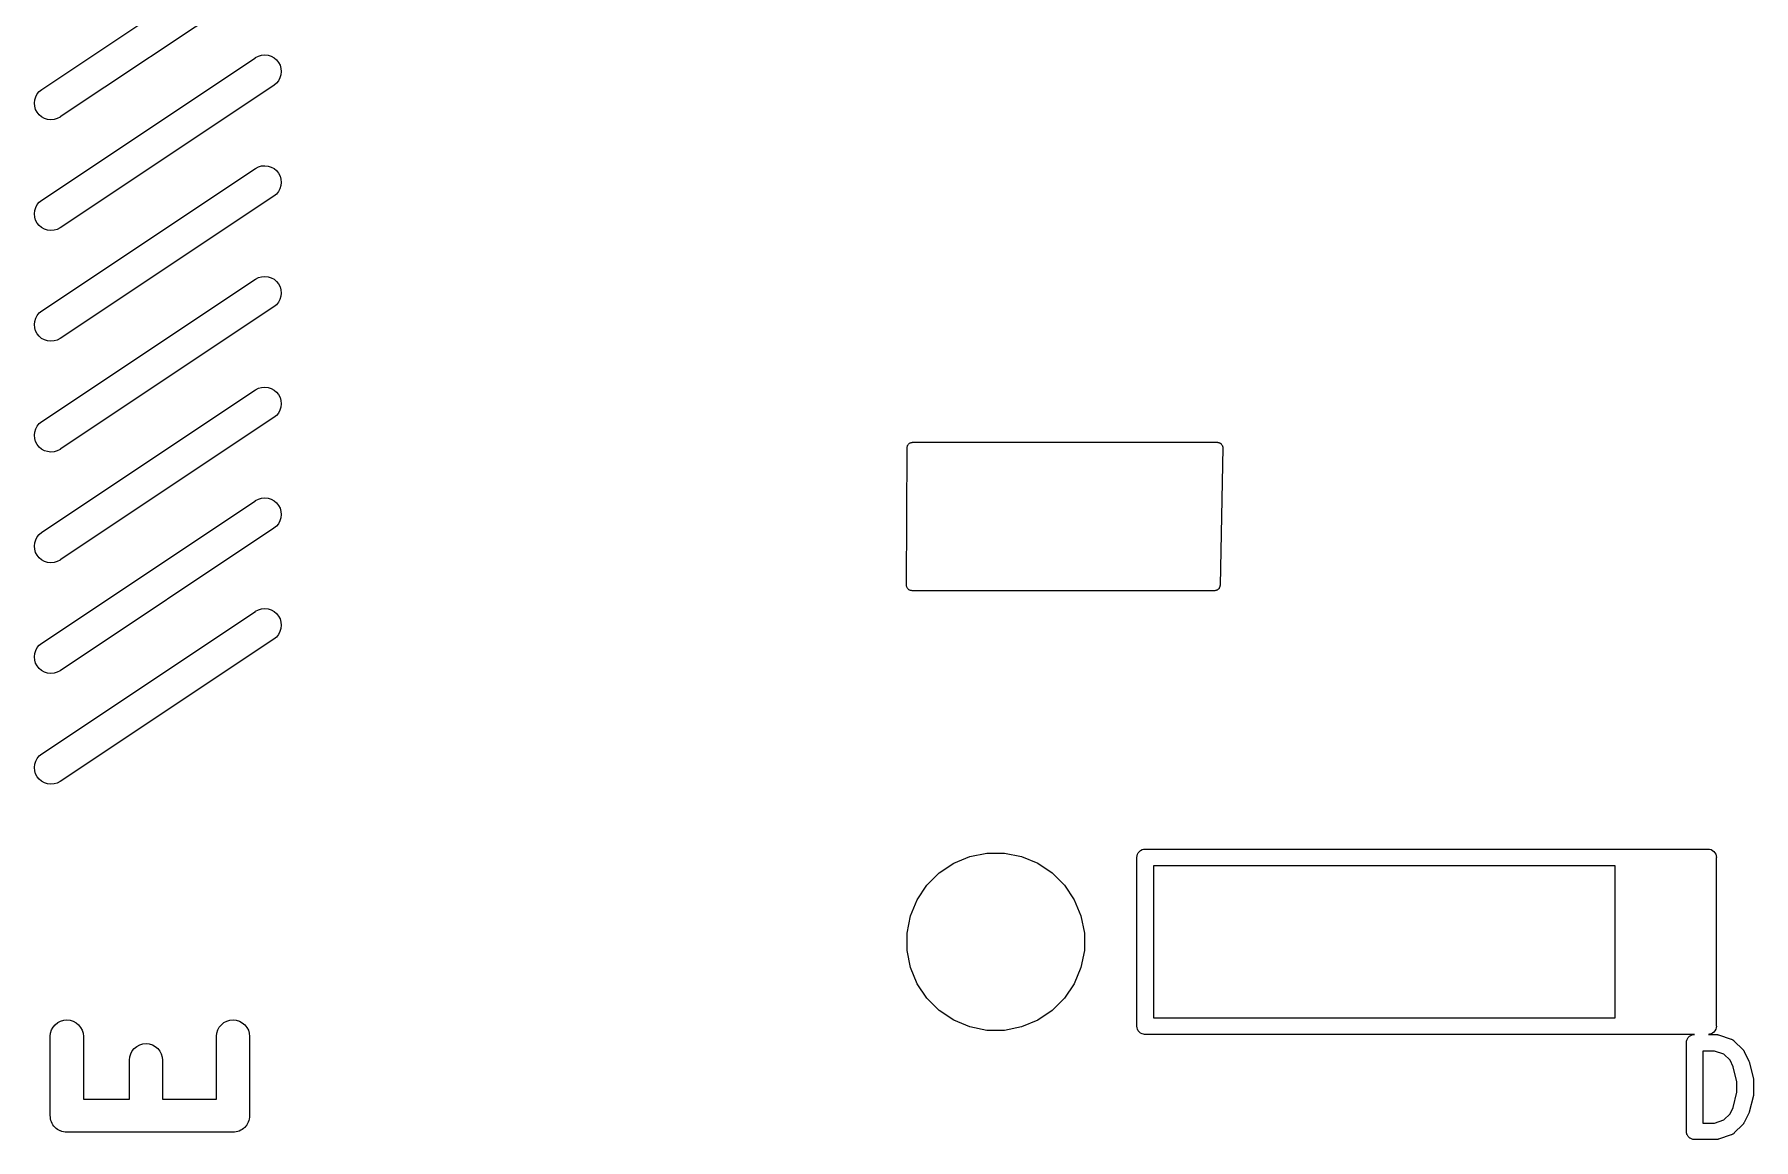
# Model space of a CAD drawing. Extents: x -13 to 127, y -89 to 15.
# Drawn here: x -12.58 to 2.94, y -28.69 to -18.71 of the extents above; entities that cross this region are included whole.
import ezdxf

# ---------------------------------------------------------------- set-up
doc = ezdxf.new("R2010")
doc.units = 0
doc.layers.add('BLACK', color=7, linetype='CONTINUOUS')

msp = doc.modelspace()

# ---------------------------------------------------------------- linework, layer by layer
at = {"layer": 'BLACK', "linetype": 'CONTINUOUS'}
for p, q in [((-12.5115, -19.2026), (-10.5829, -17.9169)), ((-10.4165, -18.1665), (-12.3451, -19.4522)), ((-12.5115, -20.2026), (-10.5829, -18.9169)), ((-10.5829, -18.9169), (-10.5812, -18.9158)), ((-10.5812, -18.9158), (-10.5552, -18.9023)), ((-10.5552, -18.9023), (-10.527, -18.8942)), ((-10.527, -18.8942), (-10.4979, -18.8917)), ((-10.4979, -18.8917), (-10.4688, -18.8949)), ((-10.4688, -18.8949), (-10.4408, -18.9038)), ((-10.4408, -18.9038), (-10.4152, -18.9178)), ((-10.4152, -18.9178), (-10.3927, -18.9366)), ((-10.3927, -18.9366), (-10.3743, -18.9594)), ((-10.3743, -18.9594), (-10.3607, -18.9853)), ((-10.3527, -19.0716), (-10.3613, -19.0996)), ((-10.3607, -18.9853), (-10.3524, -19.0134)), ((-10.3497, -19.0425), (-10.3527, -19.0716)), ((-10.3524, -19.0134), (-10.3497, -19.0425)), ((-12.5667, -19.2695), (-12.5528, -19.2437)), ((-12.5528, -19.2437), (-12.5341, -19.2212)), ((-12.5341, -19.2212), (-12.5115, -19.2026)), ((-10.4165, -19.1665), (-12.3451, -20.4522)), ((-10.3939, -19.148), (-10.4165, -19.1665)), ((-10.3752, -19.1254), (-10.3939, -19.148)), ((-10.3613, -19.0996), (-10.3752, -19.1254)), ((-12.5783, -19.3266), (-12.5753, -19.2975)), ((-12.5756, -19.3558), (-12.5783, -19.3266)), ((-12.5673, -19.3838), (-12.5756, -19.3558)), ((-12.5753, -19.2975), (-12.5667, -19.2695)), ((-12.5537, -19.4098), (-12.5673, -19.3838)), ((-12.5353, -19.4325), (-12.5537, -19.4098)), ((-12.5128, -19.4513), (-12.5353, -19.4325)), ((-12.4872, -19.4654), (-12.5128, -19.4513)), ((-12.4592, -19.4742), (-12.4872, -19.4654)), ((-12.4301, -19.4774), (-12.4592, -19.4742)), ((-12.401, -19.4749), (-12.4301, -19.4774)), ((-12.3728, -19.4668), (-12.401, -19.4749)), ((-12.3468, -19.4534), (-12.3728, -19.4668)), ((-12.3451, -19.4522), (-12.3468, -19.4534)), ((-12.5115, -21.2026), (-10.5829, -19.9169)), ((-10.5829, -19.9169), (-10.5812, -19.9158)), ((-10.5812, -19.9158), (-10.5552, -19.9023)), ((-10.5552, -19.9023), (-10.527, -19.8942)), ((-10.527, -19.8942), (-10.4979, -19.8917)), ((-10.4979, -19.8917), (-10.4688, -19.8949)), ((-10.4688, -19.8949), (-10.4408, -19.9038)), ((-10.4408, -19.9038), (-10.4152, -19.9178)), ((-10.4152, -19.9178), (-10.3927, -19.9366)), ((-10.3927, -19.9366), (-10.3743, -19.9594)), ((-10.3743, -19.9594), (-10.3607, -19.9853)), ((-10.3607, -19.9853), (-10.3524, -20.0134)), ((-10.3524, -20.0134), (-10.3497, -20.0425)), ((-10.4165, -20.1665), (-12.3451, -21.4522)), ((-10.3939, -20.148), (-10.4165, -20.1665)), ((-10.3752, -20.1254), (-10.3939, -20.148)), ((-10.3613, -20.0996), (-10.3752, -20.1254)), ((-10.3527, -20.0716), (-10.3613, -20.0996)), ((-10.3497, -20.0425), (-10.3527, -20.0716)), ((-12.5783, -20.3266), (-12.5753, -20.2975)), ((-12.5756, -20.3558), (-12.5783, -20.3266)), ((-12.5753, -20.2975), (-12.5667, -20.2695)), ((-12.5667, -20.2695), (-12.5528, -20.2437)), ((-12.5528, -20.2437), (-12.5341, -20.2212)), ((-12.5341, -20.2212), (-12.5115, -20.2026)), ((-12.5673, -20.3838), (-12.5756, -20.3558)), ((-12.5537, -20.4098), (-12.5673, -20.3838)), ((-12.5353, -20.4325), (-12.5537, -20.4098)), ((-12.5128, -20.4513), (-12.5353, -20.4325)), ((-12.4872, -20.4654), (-12.5128, -20.4513)), ((-12.4592, -20.4742), (-12.4872, -20.4654)), ((-12.4301, -20.4774), (-12.4592, -20.4742)), ((-12.401, -20.4749), (-12.4301, -20.4774)), ((-12.3728, -20.4668), (-12.401, -20.4749)), ((-12.3468, -20.4534), (-12.3728, -20.4668)), ((-12.3451, -20.4522), (-12.3468, -20.4534)), ((-12.5115, -22.2026), (-10.5829, -20.9169)), ((-10.5829, -20.9169), (-10.5812, -20.9158)), ((-10.5812, -20.9158), (-10.5552, -20.9023)), ((-10.5552, -20.9023), (-10.527, -20.8942)), ((-10.527, -20.8942), (-10.4979, -20.8917)), ((-10.4979, -20.8917), (-10.4688, -20.8949)), ((-10.4688, -20.8949), (-10.4408, -20.9038)), ((-10.4408, -20.9038), (-10.4152, -20.9178)), ((-10.4152, -20.9178), (-10.3927, -20.9366)), ((-10.3927, -20.9366), (-10.3743, -20.9594)), ((-10.3613, -21.0996), (-10.3752, -21.1254)), ((-10.3743, -20.9594), (-10.3607, -20.9853)), ((-10.3527, -21.0716), (-10.3613, -21.0996)), ((-10.3607, -20.9853), (-10.3524, -21.0134)), ((-10.3497, -21.0425), (-10.3527, -21.0716)), ((-10.3524, -21.0134), (-10.3497, -21.0425)), ((-12.5667, -21.2695), (-12.5528, -21.2437)), ((-12.5528, -21.2437), (-12.5341, -21.2212)), ((-12.5341, -21.2212), (-12.5115, -21.2026)), ((-10.4165, -21.1665), (-12.3451, -22.4522)), ((-10.3939, -21.148), (-10.4165, -21.1665)), ((-10.3752, -21.1254), (-10.3939, -21.148)), ((-12.5783, -21.3266), (-12.5753, -21.2975)), ((-12.5756, -21.3558), (-12.5783, -21.3266)), ((-12.5673, -21.3838), (-12.5756, -21.3558)), ((-12.5753, -21.2975), (-12.5667, -21.2695)), ((-12.5537, -21.4098), (-12.5673, -21.3838)), ((-12.5353, -21.4325), (-12.5537, -21.4098)), ((-12.5128, -21.4513), (-12.5353, -21.4325)), ((-12.4872, -21.4654), (-12.5128, -21.4513)), ((-12.4592, -21.4742), (-12.4872, -21.4654)), ((-12.4301, -21.4774), (-12.4592, -21.4742)), ((-12.401, -21.4749), (-12.4301, -21.4774)), ((-12.3728, -21.4668), (-12.401, -21.4749)), ((-12.3468, -21.4534), (-12.3728, -21.4668)), ((-12.3451, -21.4522), (-12.3468, -21.4534)), ((-12.5115, -23.2026), (-10.5829, -21.9169)), ((-10.5829, -21.9169), (-10.5812, -21.9158)), ((-10.5812, -21.9158), (-10.5552, -21.9023)), ((-10.5552, -21.9023), (-10.527, -21.8942)), ((-10.527, -21.8942), (-10.4979, -21.8917)), ((-10.4979, -21.8917), (-10.4688, -21.8949)), ((-10.4688, -21.8949), (-10.4408, -21.9038)), ((-10.4408, -21.9038), (-10.4152, -21.9178)), ((-10.4152, -21.9178), (-10.3927, -21.9366)), ((-10.3927, -21.9366), (-10.3743, -21.9594)), ((-10.3743, -21.9594), (-10.3607, -21.9853)), ((-10.3607, -21.9853), (-10.3524, -22.0134)), ((-10.3524, -22.0134), (-10.3497, -22.0425)), ((-10.4165, -22.1665), (-12.3451, -23.4522)), ((-10.3939, -22.148), (-10.4165, -22.1665)), ((-10.3752, -22.1254), (-10.3939, -22.148)), ((-10.3613, -22.0996), (-10.3752, -22.1254)), ((-10.3527, -22.0716), (-10.3613, -22.0996)), ((-10.3497, -22.0425), (-10.3527, -22.0716)), ((-12.5783, -22.3266), (-12.5753, -22.2975)), ((-12.5756, -22.3558), (-12.5783, -22.3266)), ((-12.5753, -22.2975), (-12.5667, -22.2695)), ((-12.5667, -22.2695), (-12.5528, -22.2437)), ((-12.5528, -22.2437), (-12.5341, -22.2212)), ((-12.5341, -22.2212), (-12.5115, -22.2026)), ((-12.5673, -22.3838), (-12.5756, -22.3558)), ((-12.5537, -22.4098), (-12.5673, -22.3838)), ((-12.5353, -22.4325), (-12.5537, -22.4098)), ((-12.5128, -22.4513), (-12.5353, -22.4325)), ((-12.4872, -22.4654), (-12.5128, -22.4513)), ((-12.4592, -22.4742), (-12.4872, -22.4654)), ((-12.4301, -22.4774), (-12.4592, -22.4742)), ((-12.401, -22.4749), (-12.4301, -22.4774)), ((-12.3728, -22.4668), (-12.401, -22.4749)), ((-12.3468, -22.4534), (-12.3728, -22.4668)), ((-12.3451, -22.4522), (-12.3468, -22.4534)), ((-4.705, -23.6798), (-4.7, -22.4398)), ((-4.7, -22.4396), (-4.69999, -22.4391)), ((-4.7, -22.4397), (-4.7, -22.4396)), ((-4.7, -22.4398), (-4.7, -22.4397)), ((-4.7, -22.4397), (-4.7, -22.4397)), ((-4.69999, -22.4391), (-4.69946, -22.4345)), ((-4.69946, -22.4345), (-4.69898, -22.4299)), ((-4.69898, -22.4299), (-4.6989, -22.4297)), ((-4.6989, -22.4297), (-4.69886, -22.4294)), ((-4.69886, -22.4294), (-4.69746, -22.425)), ((-4.69746, -22.425), (-4.69609, -22.4206)), ((-4.69609, -22.4206), (-4.69596, -22.4204)), ((-4.69596, -22.4204), (-4.69588, -22.4201)), ((-4.69588, -22.4201), (-4.69365, -22.4161)), ((-4.69365, -22.4161), (-4.69145, -22.412)), ((-4.69145, -22.412), (-4.69128, -22.4118)), ((-4.69128, -22.4118), (-4.69114, -22.4116)), ((-4.69114, -22.4116), (-4.68817, -22.4081)), ((-4.68817, -22.4081), (-4.68523, -22.4045)), ((-4.68523, -22.4045), (-4.68502, -22.4043)), ((-4.68502, -22.4043), (-4.68484, -22.4041)), ((-4.68484, -22.4041), (-4.68126, -22.4013)), ((-4.68126, -22.4013), (-4.67767, -22.3984)), ((-4.67767, -22.3984), (-4.67742, -22.3982)), ((-4.67742, -22.3982), (-4.67721, -22.3981)), ((-4.67721, -22.3981), (-4.67315, -22.396)), ((-4.67315, -22.396), (-4.66905, -22.3938)), ((-4.66905, -22.3938), (-4.66879, -22.3937)), ((-4.66879, -22.3937), (-4.66854, -22.3936)), ((-4.66854, -22.3936), (-4.66418, -22.3923)), ((-4.66418, -22.3923), (-4.65971, -22.391)), ((-4.65971, -22.391), (-4.65943, -22.3909)), ((-4.65943, -22.3909), (-4.65917, -22.3908)), ((-4.65917, -22.3908), (-4.65463, -22.3905)), ((-4.65463, -22.3905), (-4.65, -22.39)), ((-4.65, -22.39), (-1.9, -22.39)), ((-1.9, -22.39), (-1.8993, -22.39)), ((-1.8993, -22.39), (-1.89898, -22.39)), ((-1.89898, -22.39), (-1.89864, -22.39)), ((-1.89864, -22.39), (-1.8941, -22.3906)), ((-1.8941, -22.3906), (-1.8896, -22.3911)), ((-1.8896, -22.3911), (-1.88929, -22.3912)), ((-1.88929, -22.3912), (-1.88896, -22.3912)), ((-1.88896, -22.3912), (-1.88465, -22.3927)), ((-1.88465, -22.3927), (-1.8803, -22.394)), ((-1.8803, -22.394), (-1.88001, -22.3942)), ((-1.88001, -22.3942), (-1.8797, -22.3943)), ((-1.8797, -22.3943), (-1.87574, -22.3965)), ((-1.87574, -22.3965), (-1.87175, -22.3987)), ((-1.85001, -22.441), (-1.87501, -23.681)), ((-1.87175, -22.3987), (-1.8715, -22.399)), ((-1.8715, -22.399), (-1.87121, -22.3991)), ((-1.87121, -22.3991), (-1.86773, -22.4021)), ((-1.86773, -22.4021), (-1.86428, -22.405)), ((-1.86428, -22.405), (-1.86407, -22.4053)), ((-1.86407, -22.4053), (-1.86382, -22.4055)), ((-1.86382, -22.4055), (-1.86099, -22.4091)), ((-1.86099, -22.4091), (-1.85816, -22.4126)), ((-1.85816, -22.4126), (-1.85801, -22.4129)), ((-1.85801, -22.4129), (-1.8578, -22.4132)), ((-1.8578, -22.4132), (-1.85574, -22.4173)), ((-1.85574, -22.4173), (-1.85364, -22.4213)), ((-1.85364, -22.4213), (-1.85355, -22.4216)), ((-1.85355, -22.4216), (-1.8534, -22.4219)), ((-1.8534, -22.4219), (-1.85216, -22.4263)), ((-1.85216, -22.4263), (-1.85089, -22.4306)), ((-1.85089, -22.4306), (-1.85086, -22.431)), ((-1.85086, -22.431), (-1.85077, -22.4313)), ((-1.85077, -22.4313), (-1.85041, -22.4358)), ((-1.85041, -22.4358), (-1.85, -22.4403)), ((-1.85, -22.4403), (-1.85004, -22.4407)), ((-1.85004, -22.4407), (-1.85001, -22.441)), ((-12.5115, -24.2026), (-10.5829, -22.9169)), ((-10.5829, -22.9169), (-10.5812, -22.9158)), ((-10.5812, -22.9158), (-10.5552, -22.9023)), ((-10.5552, -22.9023), (-10.527, -22.8942)), ((-10.527, -22.8942), (-10.4979, -22.8917)), ((-10.4979, -22.8917), (-10.4688, -22.8949)), ((-10.4688, -22.8949), (-10.4408, -22.9038)), ((-10.4408, -22.9038), (-10.4152, -22.9178)), ((-10.4152, -22.9178), (-10.3927, -22.9366)), ((-10.3927, -22.9366), (-10.3743, -22.9594)), ((-10.3743, -22.9594), (-10.3607, -22.9853)), ((-10.3613, -23.0996), (-10.3752, -23.1254)), ((-10.3527, -23.0716), (-10.3613, -23.0996)), ((-10.3607, -22.9853), (-10.3524, -23.0134)), ((-10.3497, -23.0425), (-10.3527, -23.0716)), ((-10.3524, -23.0134), (-10.3497, -23.0425)), ((-12.5753, -23.2975), (-12.5667, -23.2695)), ((-12.5667, -23.2695), (-12.5528, -23.2437)), ((-12.5528, -23.2437), (-12.5341, -23.2212)), ((-12.5341, -23.2212), (-12.5115, -23.2026)), ((-10.4165, -23.1665), (-12.3451, -24.4522)), ((-10.3939, -23.148), (-10.4165, -23.1665)), ((-10.3752, -23.1254), (-10.3939, -23.148)), ((-12.5783, -23.3266), (-12.5753, -23.2975)), ((-12.5756, -23.3558), (-12.5783, -23.3266)), ((-12.5673, -23.3838), (-12.5756, -23.3558)), ((-12.5537, -23.4098), (-12.5673, -23.3838)), ((-12.5353, -23.4325), (-12.5537, -23.4098)), ((-12.5128, -23.4513), (-12.5353, -23.4325)), ((-12.4872, -23.4654), (-12.5128, -23.4513)), ((-12.4592, -23.4742), (-12.4872, -23.4654)), ((-12.4301, -23.4774), (-12.4592, -23.4742)), ((-12.401, -23.4749), (-12.4301, -23.4774)), ((-12.3728, -23.4668), (-12.401, -23.4749)), ((-12.3468, -23.4534), (-12.3728, -23.4668)), ((-12.3451, -23.4522), (-12.3468, -23.4534)), ((-4.70453, -23.6848), (-4.705, -23.6798)), ((-4.70411, -23.6894), (-4.70453, -23.6848)), ((-4.70409, -23.6894), (-4.70411, -23.6894)), ((-4.70409, -23.6895), (-4.70409, -23.6894)), ((-4.70269, -23.6942), (-4.70409, -23.6895)), ((-4.70136, -23.6987), (-4.70269, -23.6942)), ((-4.70132, -23.6988), (-4.70136, -23.6987)), ((-4.7013, -23.6989), (-4.70132, -23.6988)), ((-4.69907, -23.7031), (-4.7013, -23.6989)), ((-4.69684, -23.7074), (-4.69907, -23.7031)), ((-4.69679, -23.7074), (-4.69684, -23.7074)), ((-4.69676, -23.7075), (-4.69679, -23.7074)), ((-4.69361, -23.7114), (-4.69676, -23.7075)), ((-4.69072, -23.715), (-4.69361, -23.7114)), ((-4.69067, -23.715), (-4.69072, -23.715)), ((-4.69062, -23.7151), (-4.69067, -23.715)), ((-4.68677, -23.7183), (-4.69062, -23.7151)), ((-4.68325, -23.7213), (-4.68677, -23.7183)), ((-4.68318, -23.7213), (-4.68325, -23.7213)), ((-4.68313, -23.7213), (-4.68318, -23.7213)), ((-4.67894, -23.7236), (-4.68313, -23.7213)), ((-4.6747, -23.726), (-4.67894, -23.7236)), ((-4.67462, -23.726), (-4.6747, -23.726)), ((-4.67456, -23.726), (-4.67462, -23.726)), ((-4.67003, -23.7274), (-4.67456, -23.726)), ((-4.6654, -23.7289), (-4.67003, -23.7274)), ((-4.66532, -23.7289), (-4.6654, -23.7289)), ((-4.66525, -23.7289), (-4.66532, -23.7289)), ((-4.66036, -23.7295), (-4.66525, -23.7289)), ((-4.6557, -23.73), (-4.66036, -23.7295)), ((-4.65556, -23.73), (-4.6557, -23.73)), ((-4.65555, -23.73), (-4.65556, -23.73)), ((-4.65554, -23.73), (-4.65555, -23.73)), ((-4.655, -23.73), (-4.65554, -23.73)), ((-1.925, -23.73), (-4.655, -23.73)), ((-1.92081, -23.7296), (-1.925, -23.73)), ((-1.91662, -23.7293), (-1.92081, -23.7296)), ((-1.91597, -23.7291), (-1.91662, -23.7293)), ((-1.91529, -23.729), (-1.91597, -23.7291)), ((-1.91125, -23.7278), (-1.91529, -23.729)), ((-1.90721, -23.7267), (-1.91125, -23.7278)), ((-1.9066, -23.7264), (-1.90721, -23.7267)), ((-1.90595, -23.7262), (-1.9066, -23.7264)), ((-1.90222, -23.7242), (-1.90595, -23.7262)), ((-1.89847, -23.7224), (-1.90222, -23.7242)), ((-1.89793, -23.722), (-1.89847, -23.7224)), ((-1.89733, -23.7216), (-1.89793, -23.722)), ((-1.89406, -23.719), (-1.89733, -23.7216)), ((-1.89074, -23.7164), (-1.89406, -23.719)), ((-1.8903, -23.7159), (-1.89074, -23.7164)), ((-1.88977, -23.7155), (-1.8903, -23.7159)), ((-1.88708, -23.7122), (-1.88977, -23.7155)), ((-1.88432, -23.7091), (-1.88708, -23.7122)), ((-1.88398, -23.7085), (-1.88432, -23.7091)), ((-1.88355, -23.708), (-1.88398, -23.7085)), ((-1.88155, -23.7043), (-1.88355, -23.708)), ((-1.87945, -23.7006), (-1.88155, -23.7043)), ((-1.87923, -23.7), (-1.87945, -23.7006)), ((-1.87891, -23.6994), (-1.87923, -23.7)), ((-1.87767, -23.6954), (-1.87891, -23.6994)), ((-1.87631, -23.6914), (-1.87767, -23.6954)), ((-1.87622, -23.6907), (-1.87631, -23.6914)), ((-1.87602, -23.6901), (-1.87622, -23.6907)), ((-1.87558, -23.6859), (-1.87602, -23.6901)), ((-1.87503, -23.6817), (-1.87558, -23.6859)), ((-1.87501, -23.681), (-1.87503, -23.6817)), ((-10.5552, -23.9023), (-10.527, -23.8942)), ((-10.527, -23.8942), (-10.4979, -23.8917)), ((-10.4979, -23.8917), (-10.4688, -23.8949)), ((-10.4688, -23.8949), (-10.4408, -23.9038)), ((-12.5115, -25.2026), (-10.5829, -23.9169)), ((-10.5829, -23.9169), (-10.5812, -23.9158)), ((-10.5812, -23.9158), (-10.5552, -23.9023)), ((-10.4408, -23.9038), (-10.4152, -23.9178)), ((-10.4152, -23.9178), (-10.3927, -23.9366)), ((-10.3927, -23.9366), (-10.3743, -23.9594)), ((-10.3743, -23.9594), (-10.3607, -23.9853)), ((-10.3607, -23.9853), (-10.3524, -24.0134)), ((-10.3497, -24.0425), (-10.3527, -24.0716)), ((-10.3524, -24.0134), (-10.3497, -24.0425)), ((-12.5341, -24.2212), (-12.5115, -24.2026)), ((-10.4165, -24.1665), (-12.3451, -25.4522)), ((-10.3939, -24.148), (-10.4165, -24.1665)), ((-10.3752, -24.1254), (-10.3939, -24.148)), ((-10.3613, -24.0996), (-10.3752, -24.1254)), ((-10.3527, -24.0716), (-10.3613, -24.0996)), ((-12.5783, -24.3266), (-12.5753, -24.2975)), ((-12.5756, -24.3558), (-12.5783, -24.3266)), ((-12.5673, -24.3838), (-12.5756, -24.3558)), ((-12.5753, -24.2975), (-12.5667, -24.2695)), ((-12.5667, -24.2695), (-12.5528, -24.2437)), ((-12.5528, -24.2437), (-12.5341, -24.2212)), ((-12.5537, -24.4098), (-12.5673, -24.3838)), ((-12.5353, -24.4325), (-12.5537, -24.4098)), ((-12.5128, -24.4513), (-12.5353, -24.4325)), ((-12.4872, -24.4654), (-12.5128, -24.4513)), ((-12.4592, -24.4742), (-12.4872, -24.4654)), ((-12.4301, -24.4774), (-12.4592, -24.4742)), ((-12.401, -24.4749), (-12.4301, -24.4774)), ((-12.3728, -24.4668), (-12.401, -24.4749)), ((-12.3468, -24.4534), (-12.3728, -24.4668)), ((-12.3451, -24.4522), (-12.3468, -24.4534)), ((-12.5783, -25.3266), (-12.5753, -25.2975)), ((-12.5753, -25.2975), (-12.5667, -25.2695)), ((-12.5667, -25.2695), (-12.5528, -25.2437)), ((-12.5528, -25.2437), (-12.5341, -25.2212)), ((-12.5341, -25.2212), (-12.5115, -25.2026)), ((-12.5756, -25.3558), (-12.5783, -25.3266)), ((-12.5673, -25.3838), (-12.5756, -25.3558)), ((-12.5537, -25.4098), (-12.5673, -25.3838)), ((-12.5353, -25.4325), (-12.5537, -25.4098)), ((-12.5128, -25.4513), (-12.5353, -25.4325)), ((-12.4872, -25.4654), (-12.5128, -25.4513)), ((-12.3451, -25.4522), (-12.3468, -25.4534)), ((-12.4592, -25.4742), (-12.4872, -25.4654)), ((-12.4301, -25.4774), (-12.4592, -25.4742)), ((-12.401, -25.4749), (-12.4301, -25.4774)), ((-12.3728, -25.4668), (-12.401, -25.4749)), ((-12.3468, -25.4534), (-12.3728, -25.4668)), ((-2.59187, -26.0753), (-2.57884, -26.0684)), ((-2.57884, -26.0684), (-2.5647, -26.0641)), ((-2.5647, -26.0641), (-2.56092, -26.0637)), ((-2.56092, -26.0637), (-2.55, -26.0626)), ((-2.55, -26.0626), (-2.54632, -26.063)), ((-2.54632, -26.063), (1.76432, -26.063)), ((1.76432, -26.063), (1.768, -26.0626)), ((1.768, -26.0626), (1.77167, -26.063)), ((1.77167, -26.063), (1.89132, -26.063)), ((1.89132, -26.063), (1.895, -26.0626)), ((1.895, -26.0626), (1.89867, -26.063)), ((1.89867, -26.063), (2.01832, -26.063)), ((2.01832, -26.063), (2.022, -26.0626)), ((2.022, -26.0626), (2.02568, -26.063)), ((2.02568, -26.063), (2.14532, -26.063)), ((2.14532, -26.063), (2.149, -26.0626)), ((2.149, -26.0626), (2.15267, -26.063)), ((2.15267, -26.063), (2.27232, -26.063)), ((2.27232, -26.063), (2.276, -26.0626)), ((2.276, -26.0626), (2.27968, -26.063)), ((2.27968, -26.063), (2.39932, -26.063)), ((2.39932, -26.063), (2.403, -26.0626)), ((2.403, -26.0626), (2.40667, -26.063)), ((2.40667, -26.063), (2.52632, -26.063)), ((2.52632, -26.063), (2.53, -26.0626)), ((2.53, -26.0626), (2.54093, -26.0637)), ((2.54093, -26.0637), (2.5447, -26.0641)), ((2.5447, -26.0641), (2.55884, -26.0684)), ((2.55884, -26.0684), (2.57187, -26.0753)), ((-4.40997, -26.2786), (-4.27894, -26.191)), ((-4.27894, -26.191), (-4.13335, -26.1307)), ((-4.13335, -26.1307), (-3.97879, -26.1)), ((-3.97879, -26.1), (-3.82121, -26.1)), ((-3.82121, -26.1), (-3.66665, -26.1307)), ((-3.66665, -26.1307), (-3.52106, -26.191)), ((-3.52106, -26.191), (-3.39003, -26.2786)), ((-2.62536, -26.138), (-2.62391, -26.1233)), ((-2.625, -26.1417), (-2.62536, -26.138)), ((-2.625, -27.6583), (-2.625, -26.1417)), ((-2.62391, -26.1233), (-2.61963, -26.1092)), ((-2.61963, -26.1092), (-2.61266, -26.0961)), ((-2.61266, -26.0961), (-2.60329, -26.0847)), ((-2.60329, -26.0847), (-2.59187, -26.0753)), ((-2.475, -26.213), (-2.475, -27.587)), ((1.693, -26.213), (-2.475, -26.213)), ((1.693, -27.587), (1.693, -26.213)), ((2.57187, -26.0753), (2.58329, -26.0847)), ((2.58329, -26.0847), (2.59266, -26.0961)), ((2.59266, -26.0961), (2.59963, -26.1092)), ((2.59963, -26.1092), (2.60391, -26.1233)), ((2.60391, -26.1233), (2.60536, -26.138)), ((2.60536, -26.138), (2.605, -26.1417)), ((2.605, -26.1417), (2.605, -27.6583)), ((-4.5214, -26.39), (-4.40997, -26.2786)), ((-3.39003, -26.2786), (-3.2786, -26.39)), ((-4.66926, -26.6666), (-4.60895, -26.5211)), ((-4.60895, -26.5211), (-4.5214, -26.39)), ((-3.2786, -26.39), (-3.19105, -26.5211)), ((-3.19105, -26.5211), (-3.13074, -26.6666)), ((-4.7, -26.8212), (-4.66926, -26.6666)), ((-3.13074, -26.6666), (-3.1, -26.8212)), ((-4.7, -26.9788), (-4.7, -26.8212)), ((-3.1, -26.8212), (-3.1, -26.9788)), ((-4.66926, -27.1334), (-4.7, -26.9788)), ((-3.1, -26.9788), (-3.13074, -27.1334)), ((-4.60895, -27.2789), (-4.66926, -27.1334)), ((-3.13074, -27.1334), (-3.19105, -27.2789)), ((-4.5214, -27.41), (-4.60895, -27.2789)), ((-3.19105, -27.2789), (-3.2786, -27.41)), ((-4.40997, -27.5214), (-4.5214, -27.41)), ((-3.2786, -27.41), (-3.39003, -27.5214)), ((-12.3676, -27.6305), (-12.3416, -27.6169)), ((-12.3416, -27.6169), (-12.3135, -27.6087)), ((-12.3135, -27.6087), (-12.2844, -27.606)), ((-12.2844, -27.606), (-12.2553, -27.6091)), ((-12.2553, -27.6091), (-12.2273, -27.6177)), ((-12.2273, -27.6177), (-12.2015, -27.6316)), ((-10.8676, -27.6305), (-10.8416, -27.6169)), ((-10.8416, -27.6169), (-10.8135, -27.6087)), ((-10.8135, -27.6087), (-10.7844, -27.606)), ((-10.7844, -27.606), (-10.7553, -27.6091)), ((-10.7553, -27.6091), (-10.7273, -27.6177)), ((-10.7273, -27.6177), (-10.7015, -27.6316)), ((-4.27894, -27.609), (-4.40997, -27.5214)), ((-4.13335, -27.6693), (-4.27894, -27.609)), ((-3.52106, -27.609), (-3.66665, -27.6693)), ((-3.39003, -27.5214), (-3.52106, -27.609)), ((-2.475, -27.587), (1.693, -27.587)), ((-12.4354, -27.7539), (-12.4322, -27.7248)), ((-12.4354, -27.756), (-12.4354, -27.7539)), ((-12.4354, -28.4703), (-12.4354, -27.756)), ((-12.4322, -27.7248), (-12.4233, -27.6969)), ((-12.4233, -27.6969), (-12.4092, -27.6713)), ((-12.4092, -27.6713), (-12.3904, -27.6488)), ((-12.3904, -27.6488), (-12.3676, -27.6305)), ((-12.2015, -27.6316), (-12.179, -27.6503)), ((-12.179, -27.6503), (-12.1605, -27.673)), ((-12.1605, -27.673), (-12.1467, -27.6988)), ((-12.1467, -27.6988), (-12.1383, -27.7269)), ((-12.1383, -27.7269), (-12.1354, -27.756)), ((-12.1354, -27.756), (-12.1354, -28.3203)), ((-10.9354, -27.7539), (-10.9322, -27.7248)), ((-10.9354, -27.756), (-10.9354, -27.7539)), ((-10.9354, -28.3203), (-10.9354, -27.756)), ((-10.9322, -27.7248), (-10.9233, -27.6969)), ((-10.9233, -27.6969), (-10.9092, -27.6713)), ((-10.9092, -27.6713), (-10.8904, -27.6488)), ((-10.8904, -27.6488), (-10.8676, -27.6305)), ((-10.7015, -27.6316), (-10.679, -27.6503)), ((-10.679, -27.6503), (-10.6605, -27.673)), ((-10.6605, -27.673), (-10.6467, -27.6988)), ((-10.6467, -27.6988), (-10.6383, -27.7269)), ((-10.6383, -27.7269), (-10.6354, -27.756)), ((-10.6354, -27.756), (-10.6354, -28.4703)), ((-3.97879, -27.7), (-4.13335, -27.6693)), ((-3.82121, -27.7), (-3.97879, -27.7)), ((-3.66665, -27.6693), (-3.82121, -27.7)), ((-2.62536, -27.662), (-2.625, -27.6583)), ((-2.62391, -27.6767), (-2.62536, -27.662)), ((-2.61963, -27.6908), (-2.62391, -27.6767)), ((-2.61266, -27.7039), (-2.61963, -27.6908)), ((-2.60329, -27.7153), (-2.61266, -27.7039)), ((-2.59187, -27.7247), (-2.60329, -27.7153)), ((-2.57884, -27.7316), (-2.59187, -27.7247)), ((-2.5647, -27.7359), (-2.57884, -27.7316)), ((-2.55588, -27.7368), (-2.5647, -27.7359)), ((-2.55463, -27.7369), (-2.55588, -27.7368)), ((-2.55367, -27.737), (-2.55463, -27.7369)), ((-2.55, -27.7374), (-2.55367, -27.737)), ((-2.54632, -27.737), (-2.55, -27.7374)), ((1.76432, -27.737), (-2.54632, -27.737)), ((1.768, -27.7374), (1.76432, -27.737)), ((1.77167, -27.737), (1.768, -27.7374)), ((1.89132, -27.737), (1.77167, -27.737)), ((1.895, -27.7374), (1.89132, -27.737)), ((1.89867, -27.737), (1.895, -27.7374)), ((2.01832, -27.737), (1.89867, -27.737)), ((2.022, -27.7374), (2.01832, -27.737)), ((2.02568, -27.737), (2.022, -27.7374)), ((2.14532, -27.737), (2.02568, -27.737)), ((2.149, -27.7374), (2.14532, -27.737)), ((2.15267, -27.737), (2.149, -27.7374)), ((2.27232, -27.737), (2.15267, -27.737)), ((2.276, -27.7374), (2.27232, -27.737)), ((2.27968, -27.737), (2.276, -27.7374)), ((2.39932, -27.737), (2.27968, -27.737)), ((2.34059, -27.7824), (2.344, -27.7761)), ((2.344, -27.7761), (2.34734, -27.77)), ((2.34734, -27.77), (2.34751, -27.7698)), ((2.34751, -27.7698), (2.34764, -27.7695)), ((2.34764, -27.7695), (2.35219, -27.7641)), ((2.35219, -27.7641), (2.35668, -27.7587)), ((2.35668, -27.7587), (2.35688, -27.7585)), ((2.35688, -27.7585), (2.35705, -27.7583)), ((2.35705, -27.7583), (2.36254, -27.7539)), ((2.36254, -27.7539), (2.36802, -27.7494)), ((2.36802, -27.7494), (2.36825, -27.7493)), ((2.36825, -27.7493), (2.36846, -27.7491)), ((2.36846, -27.7491), (2.3747, -27.7459)), ((2.3747, -27.7459), (2.38094, -27.7426)), ((2.38094, -27.7426), (2.38119, -27.7425)), ((2.38119, -27.7425), (2.38143, -27.7424)), ((2.38143, -27.7424), (2.38821, -27.7404)), ((2.38821, -27.7404), (2.39495, -27.7383)), ((2.39495, -27.7383), (2.39522, -27.7383)), ((2.39522, -27.7383), (2.39547, -27.7382)), ((2.39547, -27.7382), (2.40249, -27.7376)), ((2.403, -27.7374), (2.39932, -27.737)), ((2.40249, -27.7376), (2.40854, -27.737)), ((2.40667, -27.737), (2.403, -27.7374)), ((2.40854, -27.737), (2.40667, -27.737)), ((2.53588, -27.7368), (2.53465, -27.7369)), ((2.53465, -27.7369), (2.6, -27.7369)), ((2.5447, -27.7359), (2.53588, -27.7368)), ((2.55884, -27.7316), (2.5447, -27.7359)), ((2.57187, -27.7247), (2.55884, -27.7316)), ((2.58329, -27.7153), (2.57187, -27.7247)), ((2.59266, -27.7039), (2.58329, -27.7153)), ((2.59963, -27.6908), (2.59266, -27.7039)), ((2.60391, -27.6767), (2.59963, -27.6908)), ((2.6, -27.7369), (2.60105, -27.7369)), ((2.60105, -27.7369), (2.60524, -27.7374)), ((2.60536, -27.662), (2.60391, -27.6767)), ((2.605, -27.6583), (2.60536, -27.662)), ((2.60524, -27.7374), (2.60945, -27.7375)), ((2.60945, -27.7375), (2.61249, -27.7382)), ((2.61249, -27.7382), (2.61559, -27.7385)), ((2.61559, -27.7385), (2.61961, -27.7398)), ((2.61961, -27.7398), (2.62372, -27.7408)), ((2.62372, -27.7408), (2.738, -27.7788)), ((2.738, -27.7788), (2.73899, -27.7792)), ((2.73899, -27.7792), (2.74099, -27.7801)), ((2.74099, -27.7801), (2.74311, -27.7808)), ((-11.7179, -27.9391), (-11.709, -27.9112)), ((-11.709, -27.9112), (-11.6949, -27.8855)), ((-11.6949, -27.8855), (-11.6761, -27.8631)), ((-11.6761, -27.8631), (-11.6533, -27.8448)), ((-11.6533, -27.8448), (-11.6273, -27.8312)), ((-11.6273, -27.8312), (-11.5992, -27.8229)), ((-11.5992, -27.8229), (-11.5701, -27.8203)), ((-11.5701, -27.8203), (-11.541, -27.8233)), ((-11.541, -27.8233), (-11.513, -27.832)), ((-11.513, -27.832), (-11.4873, -27.8459)), ((-11.4873, -27.8459), (-11.4647, -27.8646)), ((-11.4647, -27.8646), (-11.4462, -27.8873)), ((-11.4462, -27.8873), (-11.4325, -27.9131)), ((-11.4325, -27.9131), (-11.424, -27.9412)), ((2.33452, -27.8119), (2.33453, -27.8114)), ((2.33453, -27.8114), (2.33452, -27.8114)), ((2.33452, -27.8114), (2.33453, -27.8114)), ((2.33452, -28.6119), (2.33452, -27.8119)), ((2.33453, -27.8109), (2.33532, -27.8038)), ((2.33453, -27.8114), (2.33453, -27.8109)), ((2.33532, -27.8038), (2.33605, -27.7968)), ((2.33605, -27.7968), (2.33613, -27.7966)), ((2.33613, -27.7966), (2.33616, -27.7963)), ((2.33616, -27.7963), (2.33829, -27.7896)), ((2.33829, -27.7896), (2.34038, -27.7828)), ((2.34038, -27.7828), (2.34051, -27.7826)), ((2.34051, -27.7826), (2.34059, -27.7824)), ((2.48452, -27.8869), (2.48452, -28.5369)), ((2.58783, -27.8869), (2.48452, -27.8869)), ((2.67377, -27.9156), (2.58783, -27.8869)), ((2.72884, -27.9706), (2.67377, -27.9156)), ((2.74311, -27.7808), (2.74764, -27.7832)), ((2.74764, -27.7832), (2.75228, -27.7853)), ((2.75228, -27.7853), (2.75405, -27.7866)), ((2.75405, -27.7866), (2.75601, -27.7877)), ((2.75601, -27.7877), (2.75998, -27.7909)), ((2.75998, -27.7909), (2.76411, -27.7939)), ((2.76411, -27.7939), (2.76561, -27.7956)), ((2.76561, -27.7956), (2.76732, -27.797)), ((2.76732, -27.797), (2.84351, -27.8732)), ((2.84351, -27.8732), (2.84424, -27.8739)), ((2.84424, -27.8739), (2.84687, -27.8772)), ((2.84687, -27.8772), (2.84977, -27.8803)), ((2.84977, -27.8803), (2.85143, -27.8829)), ((2.85143, -27.8829), (2.85338, -27.8853)), ((2.85338, -27.8853), (2.85531, -27.8891)), ((2.85531, -27.8891), (2.85756, -27.8926)), ((2.85756, -27.8926), (2.89565, -27.9688)), ((-11.7211, -27.9682), (-11.7179, -27.9391)), ((-11.7211, -27.9703), (-11.7211, -27.9682)), ((-11.7211, -28.3203), (-11.7211, -27.9703)), ((-11.424, -27.9412), (-11.4211, -27.9703)), ((-11.4211, -27.9703), (-11.4211, -28.3203)), ((2.75781, -28.0286), (2.72884, -27.9706)), ((2.79167, -28.164), (2.75781, -28.0286)), ((2.89565, -27.9688), (2.89611, -27.9698)), ((2.89611, -27.9698), (2.89623, -27.9701)), ((2.89623, -27.9701), (2.89641, -27.9704)), ((2.89641, -27.9704), (2.89878, -27.977)), ((2.89878, -27.977), (2.90116, -27.9835)), ((2.90116, -27.9835), (2.90121, -27.9839)), ((2.90121, -27.9839), (2.90133, -27.9842)), ((2.90133, -27.9842), (2.93943, -28.1366)), ((2.79167, -28.2598), (2.79167, -28.164)), ((2.93943, -28.1366), (2.93967, -28.1376)), ((2.93967, -28.1376), (2.93985, -28.1389)), ((2.93985, -28.1389), (2.94024, -28.1402)), ((2.94024, -28.1402), (2.94082, -28.1462)), ((2.94082, -28.1462), (2.94162, -28.1521)), ((2.94162, -28.1521), (2.94154, -28.1534)), ((2.94154, -28.1534), (2.94167, -28.1548)), ((2.94167, -28.1548), (2.94167, -28.269)), ((-12.1354, -28.3203), (-11.7211, -28.3203)), ((-11.4211, -28.3203), (-10.9354, -28.3203)), ((2.72884, -28.4532), (2.75781, -28.3953)), ((2.75781, -28.3953), (2.79167, -28.2598)), ((2.93943, -28.2872), (2.90133, -28.4396)), ((2.93962, -28.2859), (2.93943, -28.2872)), ((2.94003, -28.2846), (2.93962, -28.2859)), ((2.94069, -28.2787), (2.94003, -28.2846)), ((2.94157, -28.2728), (2.94069, -28.2787)), ((2.94166, -28.2701), (2.94151, -28.2714)), ((2.94151, -28.2714), (2.94157, -28.2728)), ((2.94167, -28.269), (2.94166, -28.2701)), ((-12.434, -28.4843), (-12.4354, -28.4703)), ((-12.4328, -28.4984), (-12.434, -28.4843)), ((-12.4326, -28.4989), (-12.4328, -28.4984)), ((-12.4326, -28.4994), (-12.4326, -28.4989)), ((-12.4285, -28.5129), (-12.4326, -28.4994)), ((-12.4245, -28.5265), (-12.4285, -28.5129)), ((-12.4243, -28.5269), (-12.4245, -28.5265)), ((-12.4241, -28.5274), (-12.4243, -28.5269)), ((-12.4175, -28.5399), (-12.4241, -28.5274)), ((-12.4109, -28.5524), (-12.4175, -28.5399)), ((-12.4106, -28.5528), (-12.4109, -28.5524)), ((-12.4104, -28.5533), (-12.4106, -28.5528)), ((-12.4015, -28.5642), (-12.4104, -28.5533)), ((-10.6617, -28.555), (-10.6707, -28.5658)), ((-10.6614, -28.5546), (-10.6617, -28.555)), ((-10.6611, -28.5542), (-10.6614, -28.5546)), ((-10.6543, -28.5417), (-10.6611, -28.5542)), ((-10.6476, -28.5294), (-10.6543, -28.5417)), ((-10.6474, -28.5289), (-10.6476, -28.5294)), ((-10.6471, -28.5284), (-10.6474, -28.5289)), ((-10.643, -28.5149), (-10.6471, -28.5284)), ((-10.6387, -28.5015), (-10.643, -28.5149)), ((-10.6386, -28.5009), (-10.6387, -28.5015)), ((-10.6385, -28.5004), (-10.6386, -28.5009)), ((-10.637, -28.4864), (-10.6385, -28.5004)), ((-10.6354, -28.4724), (-10.637, -28.4864)), ((-10.6354, -28.4703), (-10.6354, -28.4713)), ((-10.6354, -28.4713), (-10.6354, -28.4713)), ((-10.6354, -28.4713), (-10.6354, -28.4714)), ((-10.6354, -28.4714), (-10.6354, -28.4724)), ((2.48452, -28.5369), (2.58783, -28.5369)), ((2.58783, -28.5369), (2.67377, -28.5083)), ((2.67377, -28.5083), (2.72884, -28.4532)), ((2.84351, -28.5507), (2.76732, -28.6268)), ((2.84618, -28.5474), (2.84351, -28.5507)), ((2.84912, -28.5444), (2.84618, -28.5474)), ((2.85082, -28.5418), (2.84912, -28.5444)), ((2.8528, -28.5393), (2.85082, -28.5418)), ((2.85479, -28.5356), (2.8528, -28.5393)), ((2.85708, -28.5321), (2.85479, -28.5356)), ((2.85756, -28.5312), (2.85708, -28.5321)), ((2.89565, -28.455), (2.85756, -28.5312)), ((2.89578, -28.4546), (2.89565, -28.455)), ((2.89596, -28.4543), (2.89578, -28.4546)), ((2.89839, -28.4478), (2.89596, -28.4543)), ((2.90089, -28.4413), (2.89839, -28.4478)), ((2.90095, -28.441), (2.90089, -28.4413)), ((2.90107, -28.4406), (2.90095, -28.441)), ((2.90133, -28.4396), (2.90107, -28.4406)), ((-12.3926, -28.5752), (-12.4015, -28.5642)), ((-12.3922, -28.5756), (-12.3926, -28.5752)), ((-12.3919, -28.576), (-12.3922, -28.5756)), ((-12.381, -28.585), (-12.3919, -28.576)), ((-12.3702, -28.5941), (-12.381, -28.585)), ((-12.3697, -28.5943), (-12.3702, -28.5941)), ((-12.3693, -28.5946), (-12.3697, -28.5943)), ((-12.3569, -28.6014), (-12.3693, -28.5946)), ((-12.3445, -28.6082), (-12.3569, -28.6014)), ((-12.344, -28.6083), (-12.3445, -28.6082)), ((-12.3436, -28.6086), (-12.344, -28.6083)), ((-12.3301, -28.6127), (-12.3436, -28.6086)), ((-12.3166, -28.617), (-12.3301, -28.6127)), ((-12.3161, -28.6171), (-12.3166, -28.617)), ((-12.3156, -28.6172), (-12.3161, -28.6171)), ((-12.3016, -28.6187), (-12.3156, -28.6172)), ((-12.2875, -28.6203), (-12.3016, -28.6187)), ((-12.2865, -28.6203), (-12.2875, -28.6203)), ((-12.2864, -28.6203), (-12.2865, -28.6203)), ((-12.2865, -28.6203), (-12.2865, -28.6203)), ((-12.2854, -28.6203), (-12.2864, -28.6203)), ((-10.7854, -28.6203), (-12.2854, -28.6203)), ((-10.7714, -28.6189), (-10.7854, -28.6203)), ((-10.7573, -28.6176), (-10.7714, -28.6189)), ((-10.7568, -28.6175), (-10.7573, -28.6176)), ((-10.7563, -28.6174), (-10.7568, -28.6175)), ((-10.7428, -28.6134), (-10.7563, -28.6174)), ((-10.7292, -28.6094), (-10.7428, -28.6134)), ((-10.7288, -28.6091), (-10.7292, -28.6094)), ((-10.7283, -28.609), (-10.7288, -28.6091)), ((-10.7158, -28.6023), (-10.7283, -28.609)), ((-10.7033, -28.5958), (-10.7158, -28.6023)), ((-10.7029, -28.5955), (-10.7033, -28.5958)), ((-10.7024, -28.5952), (-10.7029, -28.5955)), ((-10.6915, -28.5863), (-10.7024, -28.5952)), ((-10.6805, -28.5775), (-10.6915, -28.5863)), ((-10.6801, -28.5771), (-10.6805, -28.5775)), ((-10.6797, -28.5767), (-10.6801, -28.5771)), ((-10.6707, -28.5658), (-10.6797, -28.5767)), ((2.33521, -28.6189), (2.33452, -28.6119)), ((2.33585, -28.626), (2.33521, -28.6189)), ((2.33593, -28.6262), (2.33585, -28.626)), ((2.33595, -28.6265), (2.33593, -28.6262)), ((2.33799, -28.6332), (2.33595, -28.6265)), ((2.33998, -28.64), (2.33799, -28.6332)), ((2.34011, -28.6402), (2.33998, -28.64)), ((2.34018, -28.6405), (2.34011, -28.6402)), ((2.3435, -28.6467), (2.34018, -28.6405)), ((2.34677, -28.653), (2.3435, -28.6467)), ((2.34693, -28.6532), (2.34677, -28.653)), ((2.34705, -28.6534), (2.34693, -28.6532)), ((2.35155, -28.6589), (2.34705, -28.6534)), ((2.35594, -28.6644), (2.35155, -28.6589)), ((2.35614, -28.6645), (2.35594, -28.6644)), ((2.3563, -28.6648), (2.35614, -28.6645)), ((2.36173, -28.6692), (2.3563, -28.6648)), ((2.36715, -28.6738), (2.36173, -28.6692)), ((2.36738, -28.6739), (2.36715, -28.6738)), ((2.36758, -28.6741), (2.36738, -28.6739)), ((2.37377, -28.6774), (2.36758, -28.6741)), ((2.37998, -28.6808), (2.37377, -28.6774)), ((2.38023, -28.6809), (2.37998, -28.6808)), ((2.38046, -28.681), (2.38023, -28.6809)), ((2.38724, -28.6831), (2.38046, -28.681)), ((2.39393, -28.6853), (2.38724, -28.6831)), ((2.39419, -28.6853), (2.39393, -28.6853)), ((2.39444, -28.6854), (2.39419, -28.6853)), ((2.40143, -28.6861), (2.39444, -28.6854)), ((2.40848, -28.6869), (2.40143, -28.6861)), ((2.40898, -28.6869), (2.40848, -28.6869)), ((2.409, -28.6869), (2.40898, -28.6869)), ((2.40901, -28.6869), (2.409, -28.6869)), ((2.40952, -28.6869), (2.40901, -28.6869)), ((2.6, -28.6869), (2.40952, -28.6869)), ((2.6042, -28.6865), (2.6, -28.6869)), ((2.60841, -28.6864), (2.6042, -28.6865)), ((2.61145, -28.6858), (2.60841, -28.6864)), ((2.61457, -28.6855), (2.61145, -28.6858)), ((2.6186, -28.6843), (2.61457, -28.6855)), ((2.62272, -28.6834), (2.6186, -28.6843)), ((2.62372, -28.6831), (2.62272, -28.6834)), ((2.738, -28.645), (2.62372, -28.6831)), ((2.74001, -28.6441), (2.738, -28.645)), ((2.74214, -28.6434), (2.74001, -28.6441)), ((2.74668, -28.6411), (2.74214, -28.6434)), ((2.75137, -28.639), (2.74668, -28.6411)), ((2.75318, -28.6377), (2.75137, -28.639)), ((2.75513, -28.6367), (2.75318, -28.6377)), ((2.75913, -28.6335), (2.75513, -28.6367)), ((2.76333, -28.6306), (2.75913, -28.6335)), ((2.76485, -28.629), (2.76333, -28.6306)), ((2.76657, -28.6276), (2.76485, -28.629)), ((2.76732, -28.6268), (2.76657, -28.6276))]:
    msp.add_line(p, q, dxfattribs=at)

doc.saveas('drawing.dxf')
